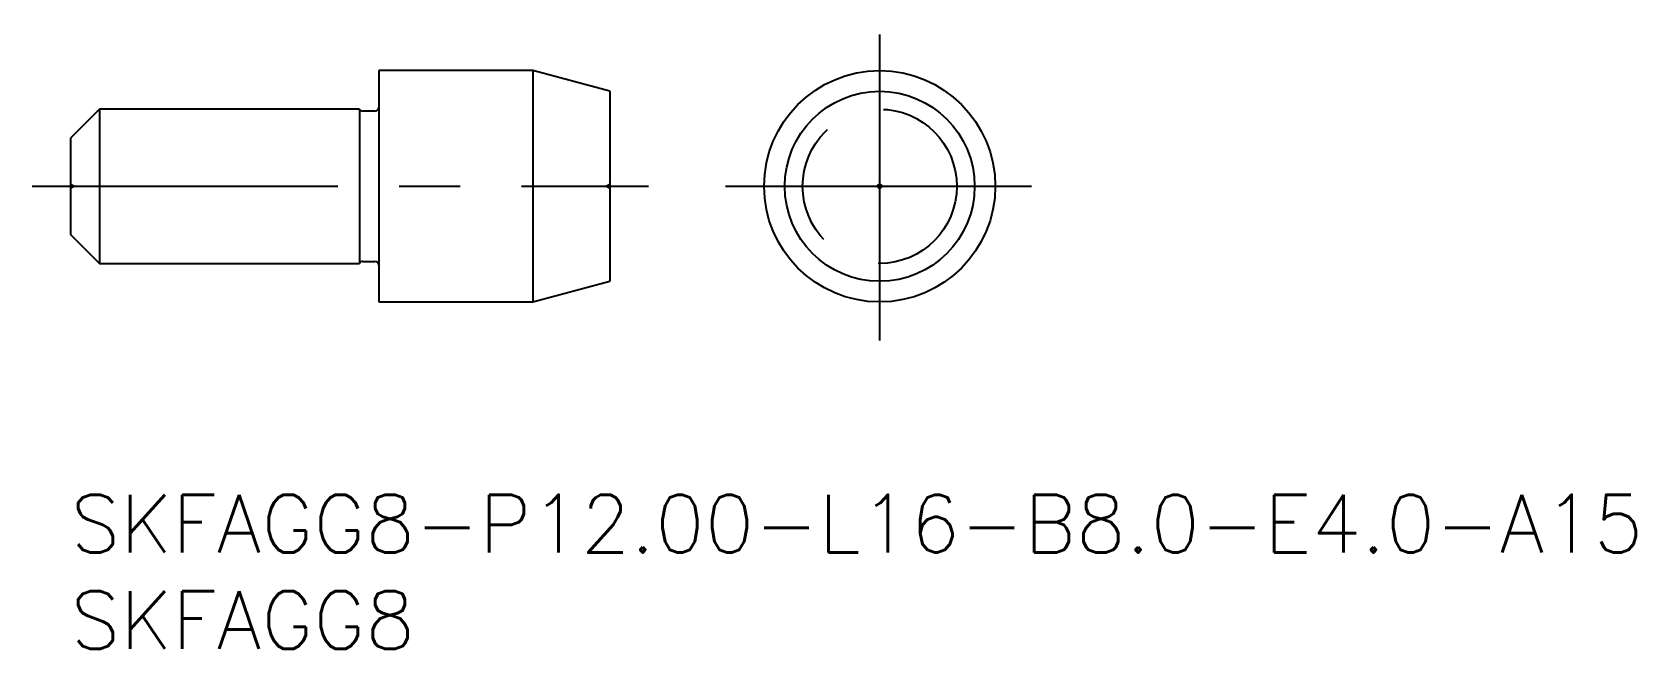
# Model space of a CAD drawing. Extents: x -2 to 81.3, y -8 to 24.
import ezdxf

# ---------------------------------------------------------------- set-up
doc = ezdxf.new("R2010")
doc.units = 0
doc.header["$LTSCALE"] = 0.5
doc.linetypes.add('CENTER', pattern=[50.8, 31.75, -6.35, 6.35, -6.35])
doc.linetypes.add('DASHED', pattern=[19.05, 12.7, -6.35])
for name, color, linetype in [('MSM_CENTER', 1, 'CENTER'), ('MSM_CONTINUOUS', 7, 'CONTINUOUS'), ('MSM_DASHED', 4, 'DASHED'), ('MSM_PART_NUMBER', 7, 'CONTINUOUS')]:
    doc.layers.add(name, color=color, linetype=linetype)
doc.styles.get("Standard").update_dxf_attribs({"font": 'txt.shx', "height": 1, "bigfont": 'bigfont.shx'})

# ---------------------------------------------------------------- blocks, each defined once
blk = doc.blocks.new('*U15')
at = {"layer": 'MSM_PART_NUMBER'}
blk.add_text('SKFAGG8-P12.00-L16-B8.0-E4.0-A15', height=3, dxfattribs=at).set_placement((0, -3))
blk = doc.blocks.new('*U16')
at = {"layer": 'MSM_PART_NUMBER'}
blk.add_text('SKFAGG8', height=3, dxfattribs=at).set_placement((0, -8))

msp = doc.modelspace()

# ---------------------------------------------------------------- linework, layer by layer
at = {"layer": 'MSM_CENTER'}
for p, q in [((42, 8), (42, 24)), ((-2, 16), (30, 16)), ((34, 16), (50, 16))]:
    msp.add_line(p, q, dxfattribs=at)
at = {"layer": 'MSM_CONTINUOUS'}
for p, q in [((24, 22), (16, 22)), ((16, 22), (16, 10)), ((28, 20.928), (24, 22)), ((24, 22), (24, 10)), ((28, 20.928), (28, 11.072)), ((1.5, 20), (0, 18.5)), ((15, 20), (1.5, 20)), ((1.5, 20), (1.5, 12)), ((15, 20), (15, 12)), ((15.8, 19.9), (15.173, 19.9)), ((0, 18.5), (0, 13.5)), ((0, 13.5), (1.5, 12)), ((1.5, 12), (15, 12)), ((15.173, 12.1), (15.8, 12.1)), ((24, 10), (28, 11.072)), ((16, 10), (24, 10))]:
    msp.add_line(p, q, dxfattribs=at)
for radius in [6, 4.928, 0.1]:
    msp.add_circle((42, 16), radius, dxfattribs=at)
for centre, start, end in [((15.173, 20.1), 210, 270), ((15.8, 20.1), 270, 0), ((15.173, 11.9), 90, 150), ((15.8, 11.9), 0, 90)]:
    msp.add_arc(centre, 0.2, start, end, dxfattribs=at)
at = {"layer": 'MSM_DASHED'}
for p, q in [((0.173, 16), (0, 16.1)), ((0, 15.9), (0.173, 16)), ((28, 16.1), (27.827, 16)), ((27.827, 16), (28, 15.9))]:
    msp.add_line(p, q, dxfattribs=at)
msp.add_circle((42, 16), 4, dxfattribs=at)

# ---------------------------------------------------------------- block references
at = {"layer": 'MSM_CONTINUOUS'}
for name in ['*U15', '*U16']:
    msp.add_blockref(name, (0, 0), dxfattribs=at)

doc.saveas('drawing.dxf')
